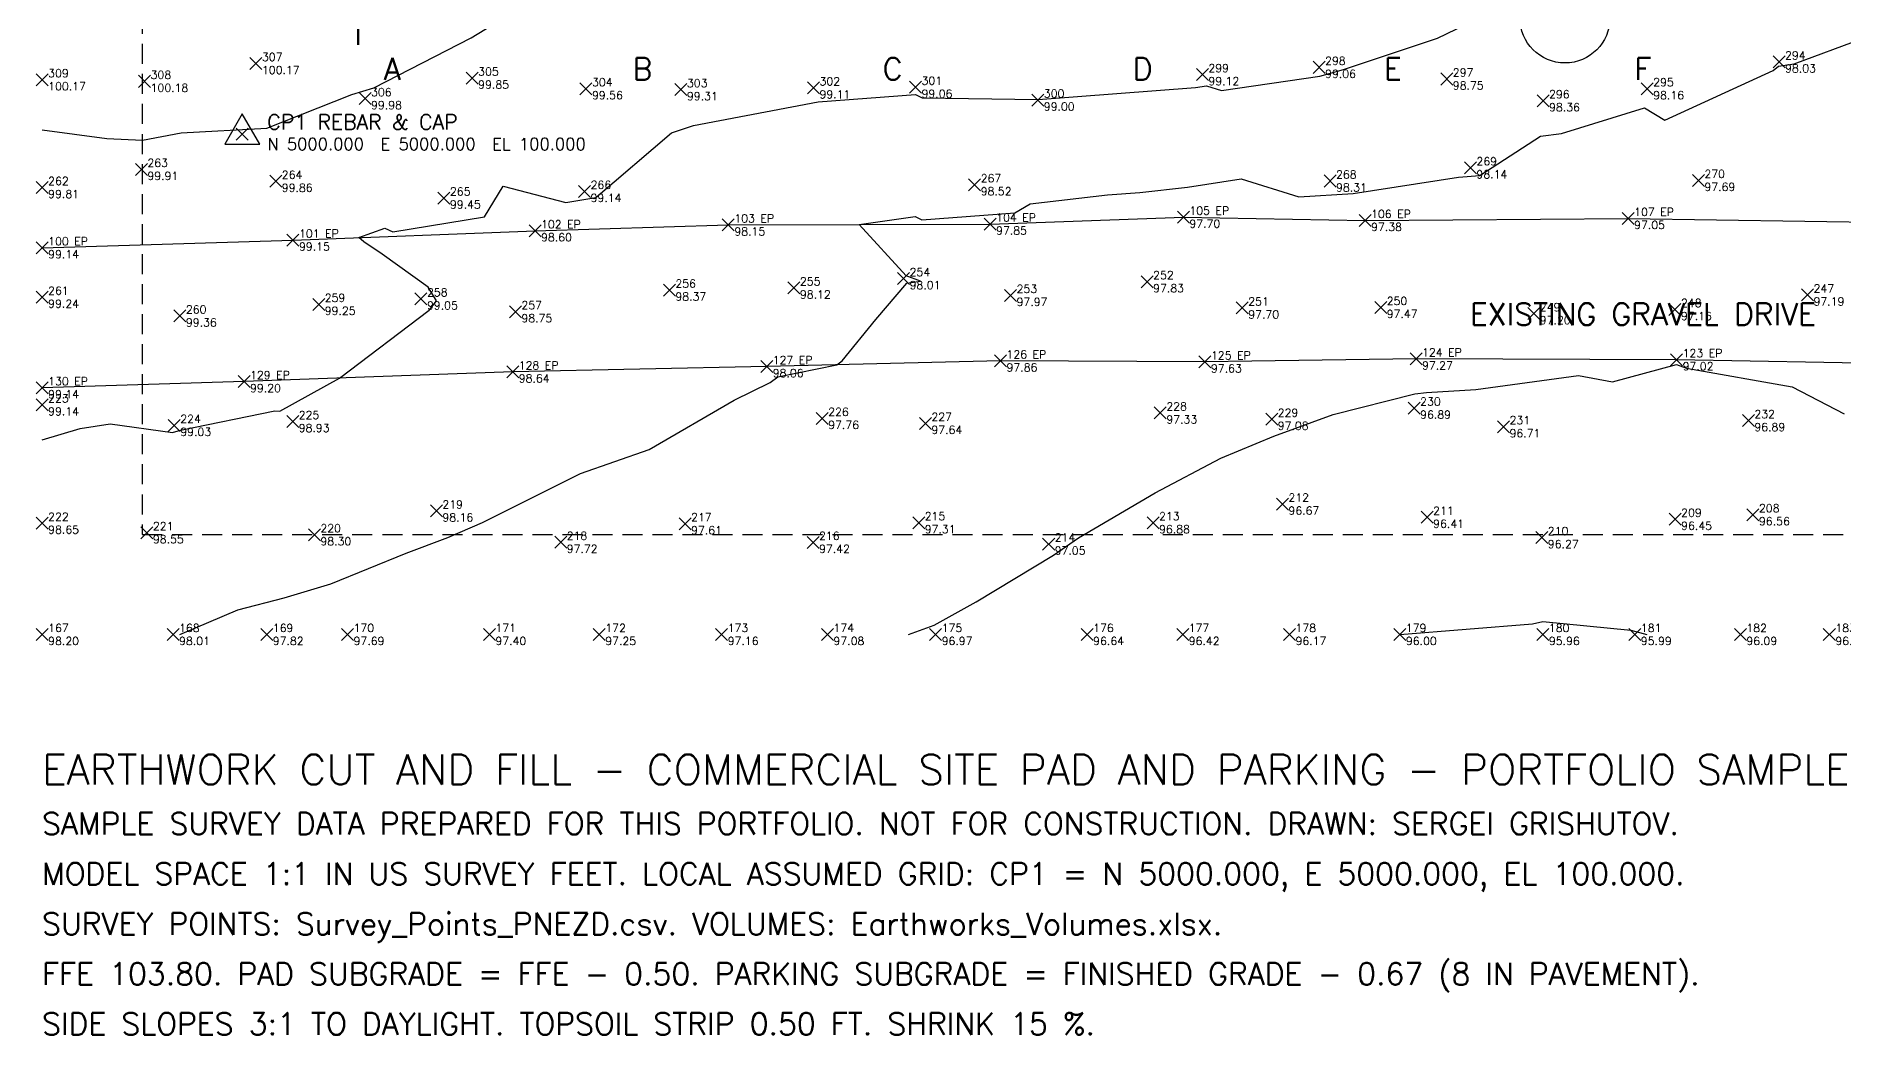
# Model space of a CAD drawing. Extents: x 4979 to 5775, y 4910 to 5221.
# Drawn here: x 4979.4 to 5160.1, y 4910 to 5009.8 of the extents above; entities that cross this region are included whole.
import ezdxf
from ezdxf.enums import TextEntityAlignment as Align

# ---------------------------------------------------------------- set-up
doc = ezdxf.new("R2010")
doc.units = 0
doc.header["$LTSCALE"] = 4
doc.header["$MEASUREMENT"] = 0
doc.header["$PDMODE"] = 3
doc.header["$PDSIZE"] = 0.6
doc.linetypes.add('DASHED', pattern=[0.75, 0.5, -0.25])
for name, color, linetype in [('C-ANNO-TEXT', 7, 'CONTINUOUS'), ('C-VOL-GRID', 8, 'CONTINUOUS'), ('V-BNDY', 7, 'DASHED'), ('V-CTRL', 1, 'CONTINUOUS'), ('V-TOPO-BRKL', 6, 'CONTINUOUS'), ('V-TOPO-MAJR', 8, 'CONTINUOUS'), ('V-TOPO-MINR', 9, 'CONTINUOUS'), ('V-TOPO-PNTS', 7, 'CONTINUOUS'), ('V-TOPO-TREE', 3, 'CONTINUOUS')]:
    doc.layers.add(name, color=color, linetype=linetype)
doc.styles.add('ROMANS', font='romans')

msp = doc.modelspace()

# ---------------------------------------------------------------- linework, layer by layer
at = {"layer": 'V-BNDY'}
msp.add_lwpolyline([(4990, 4960), (5290, 4960), (5290, 5180), (4990, 5180)], close=True, dxfattribs=at)
at = {"layer": 'V-CTRL'}
for p, q in [((5000, 5002), (4998.25, 4999)), ((5001.75, 4999), (5000, 5002)), ((4998.25, 4999), (5001.75, 4999))]:
    msp.add_line(p, q, dxfattribs=at)
msp.add_point((5000, 5000, 100), dxfattribs=at)
at = {"layer": 'V-TOPO-BRKL'}
for points in [[(4980, 4988.635, 99.144), (5005.07, 4989.407, 99.15), (5029.261, 4990.33, 98.6), (5048.581, 4990.912, 98.152), (5074.745, 4991.001, 97.848), (5094.064, 4991.691, 97.7), (5112.224, 4991.36, 97.383), (5138.514, 4991.56, 97.052), (5165.005, 4991.167, 97.129), (5183.478, 4990.809, 97.104), (5206.196, 4989.987, 96.493), (5232.363, 4989.153, 95.607), (5258.246, 4988.333, 95.347), (5284.271, 4987.609, 95.39), (5300, 4987.462, 95.237)], [(5300, 4973.135, 95.219), (5294.297, 4973.274, 95.279), (5275.587, 4974.087, 95.382), (5252.971, 4974.786, 95.365), (5227.358, 4975.404, 95.746), (5207.145, 4976.236, 96.46), (5187.013, 4976.6, 97.037), (5165.436, 4977.022, 97.107), (5143.361, 4977.452, 97.017), (5117.314, 4977.532, 97.273), (5096.217, 4977.233, 97.631), (5075.786, 4977.328, 97.86), (5052.42, 4976.768, 98.06), (5027.035, 4976.232, 98.644), (5000.178, 4975.259, 99.196), (4980, 4974.649, 99.139)]]:
    msp.add_polyline3d(points, dxfattribs=at)
at = {"layer": 'V-TOPO-MAJR', "elevation": 100}
msp.add_lwpolyline([(4980, 5000.4139), (4986.4805, 4999.5678), (4990.0226, 4999.3873), (4993.8826, 5000.1308), (5002.4566, 5000.576), (5010.9456, 5003.9594), (5013.137, 5004.6096), (5022.8679, 5009.6084), (5026.9643, 5012.1112)], dxfattribs=at)
at = {"layer": 'V-TOPO-MINR'}
for points, elevation in [([(4980, 4969.4485), (4983.804, 4970.5859), (4986.781, 4971.046), (4993.0218, 4970.1657), (4993.8205, 4970.4028), (5003.2428, 4972.3294), (5003.7605, 4972.3234), (5009.7142, 4975.6045), (5018.6776, 4982.3916), (5019.4198, 4983.3166), (5018.5664, 4984.6887), (5013.9991, 4987.9791), (5012.1655, 4989.2118), (5011.6675, 4989.6587), (5014.2497, 4990.5779), (5015.0643, 4990.2207), (5024.2074, 4991.7335), (5026.0926, 4994.7913), (5032.3492, 4993.1702), (5035.3315, 4993.6661), (5042.9037, 5000.1045), (5045.1038, 5000.8376), (5057.567, 5003.2036), (5067.2918, 5003.9569), (5067.9445, 5003.6008), (5079.5331, 5003.4493), (5095.2843, 5004.6516), (5096.3884, 5004.7989), (5097.8819, 5004.3345), (5107.7129, 5005.7665), (5110.0641, 5006.4386), (5119.4701, 5009.561), (5131.6262, 5015.4642)], 99), ([(4993.7751, 4950), (4999.5622, 4952.4515), (5004.1952, 4953.6513), (5008.837, 4955.0675), (5016.3653, 4958.115), (5020.546, 4959.6841), (5024.0162, 4961.1794), (5033.8112, 4966.0789), (5040.6557, 4968.4906), (5049.1569, 4973.4192), (5052.7471, 4975.1621), (5053.5284, 4975.731), (5059.4298, 4976.936), (5059.9437, 4977.3548), (5063.3099, 4981.4801), (5066.4094, 4985.11), (5067.7889, 4985.2876), (5066.3579, 4985.8376), (5061.663, 4990.9565), (5067.2709, 4991.7695), (5067.9254, 4991.4124), (5077.217, 4992.1137), (5078.748, 4993.0271), (5086.4815, 4993.9141), (5089.6965, 4994.1645), (5094.4653, 4994.6952), (5099.8504, 4995.5192), (5105.6087, 4993.7287), (5111.0285, 4994.0589), (5121.5618, 4995.6995), (5123.6858, 4995.871), (5129.7468, 4999.7777), (5131.8508, 5000.0557), (5140.1372, 5002.6137), (5142.1713, 5001.3888), (5153.0064, 5006.3324), (5153.5498, 5006.7793), (5155.1023, 5007.0149), (5161.9265, 5009.5502)], 98), ([(5066.5988, 4950), (5069.1621, 4950.9143), (5073.3563, 4953.2437), (5081.0682, 4957.9314), (5083.5957, 4959.6466), (5091.2293, 4964.1652), (5097.8063, 4967.6207), (5103.1095, 4969.8054), (5109.0253, 4971.9833), (5117.1803, 4974.0356), (5118.3749, 4974.1816), (5123.3009, 4974.47), (5133.569, 4975.8727), (5136.9479, 4975.2238), (5143.3566, 4976.9733), (5144.3517, 4976.6113), (5154.9015, 4974.7264), (5160.0905, 4972.0502)], 97), ([(5115.698, 4950), (5128.9393, 4951.0672), (5129.9791, 4951.2844), (5138.7856, 4950.4149), (5140.3891, 4950)], 96)]:
    msp.add_lwpolyline(points, dxfattribs=dict(at, elevation=elevation))
at = {"layer": 'V-TOPO-PNTS'}
for p in [(5001.365, 5007.044, 100.166), (5095.966, 5005.931, 99.122), (5107.627, 5006.661, 99.059), (5153.599, 5007.203, 98.025), (4980, 5005.419, 100.166), (4990.237, 5005.263, 100.177), (5022.978, 5005.587, 99.852), (5034.354, 5004.526, 99.562), (5043.845, 5004.431, 99.307), (5057.096, 5004.612, 99.115), (5067.293, 5004.676, 99.059), (5120.391, 5005.496, 98.75), (5140.418, 5004.526, 98.164), (5012.273, 5003.532, 99.977), (5079.512, 5003.393, 98.997), (5130.013, 5003.324, 98.355), (4989.916, 4996.466, 99.912), (5003.351, 4995.277, 99.864), (5108.718, 4995.305, 98.31), (5122.755, 4996.621, 98.142), (5145.539, 4995.363, 97.685), (4980, 4994.655, 99.809), (5020.155, 4993.605, 99.454), (5034.217, 4994.269, 99.135), (5073.201, 4994.926, 98.524), (5094.064, 4991.691, 97.7), (5138.514, 4991.56, 97.052), (5029.261, 4990.33, 98.6), (5048.581, 4990.912, 98.152), (5074.745, 4991.001, 97.848), (5112.224, 4991.36, 97.383), (4980, 4988.635, 99.144), (5005.07, 4989.407, 99.15), (5042.691, 4984.405, 98.368), (5055.135, 4984.617, 98.121), (5066.101, 4985.553, 98.006), (5090.44, 4985.242, 97.835), (4980, 4983.697, 99.238), (5007.643, 4982.982, 99.25), (5017.862, 4983.528, 99.05), (5076.791, 4983.872, 97.968), (5099.948, 4982.621, 97.703), (5113.783, 4982.668, 97.467), (5143.191, 4982.466, 97.162), (5156.447, 4983.921, 97.195), (4993.767, 4981.819, 99.362), (5027.302, 4982.247, 98.747), (5129.088, 4982.052, 97.203), (5075.786, 4977.328, 97.86), (5096.217, 4977.233, 97.631), (5117.314, 4977.532, 97.273), (5143.361, 4977.452, 97.017), (5000.178, 4975.259, 99.196), (5027.035, 4976.232, 98.644), (5052.42, 4976.768, 98.06), (4980, 4974.649, 99.139), (4980, 4972.94, 99.145), (5057.962, 4971.583, 97.76), (5091.758, 4972.136, 97.329), (5117.126, 4972.614, 96.889), (4993.205, 4970.883, 99.032), (5005.04, 4971.275, 98.93), (5068.275, 4971.092, 97.641), (5102.895, 4971.506, 97.084), (5126.061, 4970.754, 96.712), (5150.529, 4971.369, 96.894), (5103.965, 4963.023, 96.665), (4980, 4961.117, 98.654), (5019.406, 4962.34, 98.164), (5044.261, 4961.062, 97.608), (5067.605, 4961.167, 97.314), (5091.03, 4961.161, 96.876), (5118.428, 4961.713, 96.409), (5143.214, 4961.514, 96.451), (5150.989, 4961.964, 96.561), (4990.469, 4960.168, 98.554), (5007.208, 4959.958, 98.304), (5031.831, 4959.212, 97.722), (5057.045, 4959.203, 97.415), (5080.598, 4959.036, 97.05), (5129.888, 4959.68, 96.268), (4980, 4950, 98.204), (4993.085, 4950, 98.014), (5002.451, 4950, 97.824), (5010.525, 4950, 97.685), (5024.703, 4950, 97.402), (5035.68, 4950, 97.254), (5047.913, 4950, 97.161), (5058.492, 4950, 97.084), (5069.301, 4950, 96.972), (5084.444, 4950, 96.641), (5093.994, 4950, 96.415), (5104.671, 4950, 96.165), (5115.698, 4950, 96), (5129.993, 4950, 95.959), (5139.184, 4950, 95.988), (5149.729, 4950, 96.093), (5158.623, 4950, 96.124)]:
    msp.add_point(p, dxfattribs=at)
at = {"layer": 'V-TOPO-TREE'}
msp.add_circle((5132.2, 5011.6), 4.5, dxfattribs=at)

# ---------------------------------------------------------------- texts
at = {"layer": 'C-ANNO-TEXT', "style": 'ROMANS'}
msp.add_text('EXISTING GRAVEL DRIVE', height=2.2, dxfattribs=at).set_placement((5140, 4982), align=Align.MIDDLE_CENTER)
for s, height, p in [('EARTHWORK CUT AND FILL - COMMERCIAL SITE PAD AND PARKING - PORTFOLIO SAMPLE', 3, (4980, 4935)), ('SAMPLE SURVEY DATA PREPARED FOR THIS PORTFOLIO. NOT FOR CONSTRUCTION. DRAWN: SERGEI GRISHUTOV.', 2.2, (4980, 4930)), ('MODEL SPACE 1:1 IN US SURVEY FEET. LOCAL ASSUMED GRID: CP1 = N 5000.000, E 5000.000, EL 100.000.', 2.2, (4980, 4925)), ('SURVEY POINTS: Survey_Points_PNEZD.csv. VOLUMES: Earthworks_Volumes.xlsx.', 2.2, (4980, 4920)), ('FFE 103.80. PAD SUBGRADE = FFE - 0.50. PARKING SUBGRADE = FINISHED GRADE - 0.67 (8 IN PAVEMENT).', 2.2, (4980, 4915)), ('SIDE SLOPES 3:1 TO DAYLIGHT. TOPSOIL STRIP 0.50 FT. SHRINK 15 %.', 2.2, (4980, 4910))]:
    msp.add_text(s, height=height, dxfattribs=at).set_placement(p)
at = {"layer": 'C-VOL-GRID', "style": 'ROMANS'}
for s, p in [('1', (5011.5, 5010)), ('A', (5015, 5006.5)), ('B', (5040, 5006.5)), ('C', (5065, 5006.5)), ('D', (5090, 5006.5)), ('E', (5115, 5006.5)), ('F', (5140, 5006.5))]:
    msp.add_text(s, height=2.2, dxfattribs=at).set_placement(p, align=Align.MIDDLE_CENTER)
at = {"layer": 'V-CTRL', "style": 'ROMANS'}
for s, height, p in [('CP1 REBAR & CAP', 1.5, (5002.5, 5001.2)), ('N 5000.000  E 5000.000  EL 100.000', 1.2, (5002.5, 4999))]:
    msp.add_text(s, height=height, dxfattribs=at).set_placement(p, align=Align.MIDDLE_LEFT)
at = {"layer": 'V-TOPO-PNTS', "style": 'ROMANS'}
for s, p in [('309', (4980.6, 5005.669)), ('307', (5001.965, 5007.294)), ('100.17', (5001.965, 5005.994)), ('305', (5023.578, 5005.837)), ('299', (5096.566, 5006.181)), ('298', (5108.227, 5006.911)), ('297', (5120.991, 5005.746)), ('294', (5154.199, 5007.453)), ('98.03', (5154.199, 5006.153)), ('100.17', (4980.6, 5004.369)), ('308', (4990.837, 5005.513)), ('100.18', (4990.837, 5004.213)), ('99.85', (5023.578, 5004.537)), ('304', (5034.954, 5004.776)), ('303', (5044.445, 5004.681)), ('302', (5057.696, 5004.862)), ('301', (5067.893, 5004.926)), ('99.12', (5096.566, 5004.881)), ('99.06', (5108.227, 5005.611)), ('98.75', (5120.991, 5004.446)), ('295', (5141.018, 5004.776)), ('306', (5012.873, 5003.782)), ('99.98', (5012.873, 5002.482)), ('99.56', (5034.954, 5003.476)), ('99.31', (5044.445, 5003.381)), ('99.11', (5057.696, 5003.562)), ('99.06', (5067.893, 5003.626)), ('300', (5080.112, 5003.643)), ('99.00', (5080.112, 5002.343)), ('296', (5130.613, 5003.574)), ('98.36', (5130.613, 5002.274)), ('98.16', (5141.018, 5003.476)), ('263', (4990.516, 4996.716)), ('269', (5123.355, 4996.871)), ('262', (4980.6, 4994.905)), ('99.91', (4990.516, 4995.416)), ('264', (5003.951, 4995.527)), ('267', (5073.801, 4995.176)), ('268', (5109.318, 4995.555)), ('98.14', (5123.355, 4995.571)), ('270', (5146.139, 4995.613)), ('99.81', (4980.6, 4993.605)), ('99.86', (5003.951, 4994.227)), ('265', (5020.755, 4993.855)), ('266', (5034.817, 4994.519)), ('99.14', (5034.817, 4993.219)), ('98.52', (5073.801, 4993.876)), ('98.31', (5109.318, 4994.255)), ('97.69', (5146.139, 4994.313)), ('99.45', (5020.755, 4992.555)), ('104 EP', (5075.345, 4991.251)), ('105 EP', (5094.664, 4991.941)), ('106 EP', (5112.824, 4991.61)), ('107 EP', (5139.114, 4991.81)), ('101 EP', (5005.67, 4989.657)), ('102 EP', (5029.861, 4990.58)), ('98.15', (5049.181, 4989.862)), ('103 EP', (5049.181, 4991.162)), ('97.85', (5075.345, 4989.951)), ('97.70', (5094.664, 4990.641)), ('97.38', (5112.824, 4990.31)), ('97.05', (5139.114, 4990.51)), ('100 EP', (4980.6, 4988.885)), ('99.15', (5005.67, 4988.357)), ('98.60', (5029.861, 4989.28)), ('99.14', (4980.6, 4987.585)), ('254', (5066.701, 4985.803)), ('256', (5043.291, 4984.655)), ('255', (5055.735, 4984.867)), ('98.01', (5066.701, 4984.503)), ('253', (5077.391, 4984.122)), ('252', (5091.04, 4985.492)), ('97.83', (5091.04, 4984.192)), ('247', (5157.047, 4984.171)), ('261', (4980.6, 4983.947)), ('99.24', (4980.6, 4982.647)), ('259', (5008.243, 4983.232)), ('258', (5018.462, 4983.778)), ('99.05', (5018.462, 4982.478)), ('257', (5027.902, 4982.497)), ('98.37', (5043.291, 4983.355)), ('98.12', (5055.735, 4983.567)), ('97.97', (5077.391, 4982.822)), ('251', (5100.548, 4982.871)), ('250', (5114.383, 4982.918)), ('249', (5129.688, 4982.302)), ('248', (5143.791, 4982.716)), ('97.19', (5157.047, 4982.871)), ('260', (4994.367, 4982.069)), ('99.36', (4994.367, 4980.769)), ('99.25', (5008.243, 4981.932)), ('98.75', (5027.902, 4981.197)), ('97.70', (5100.548, 4981.571)), ('97.47', (5114.383, 4981.618)), ('97.20', (5129.688, 4981.002)), ('97.16', (5143.791, 4981.416)), ('127 EP', (5053.02, 4977.018)), ('126 EP', (5076.386, 4977.578)), ('125 EP', (5096.817, 4977.483)), ('124 EP', (5117.914, 4977.782)), ('123 EP', (5143.961, 4977.702)), ('129 EP', (5000.778, 4975.509)), ('98.64', (5027.635, 4975.182)), ('128 EP', (5027.635, 4976.482)), ('98.06', (5053.02, 4975.718)), ('97.86', (5076.386, 4976.278)), ('97.63', (5096.817, 4976.183)), ('97.27', (5117.914, 4976.482)), ('97.02', (5143.961, 4976.402)), ('99.14', (4980.6, 4973.599)), ('223', (4980.6, 4973.19)), ('130 EP', (4980.6, 4974.899)), ('99.20', (5000.778, 4974.209)), ('99.14', (4980.6, 4971.89)), ('225', (5005.64, 4971.525)), ('226', (5058.562, 4971.833)), ('227', (5068.875, 4971.342)), ('228', (5092.358, 4972.386)), ('229', (5103.495, 4971.756)), ('230', (5117.726, 4972.864)), ('96.89', (5117.726, 4971.564)), ('232', (5151.129, 4971.619)), ('224', (4993.805, 4971.133)), ('99.03', (4993.805, 4969.833)), ('98.93', (5005.64, 4970.225)), ('97.76', (5058.562, 4970.533)), ('97.64', (5068.875, 4970.042)), ('97.33', (5092.358, 4971.086)), ('97.08', (5103.495, 4970.456)), ('231', (5126.661, 4971.004)), ('96.71', (5126.661, 4969.704)), ('96.89', (5151.129, 4970.319)), ('219', (5020.006, 4962.59)), ('212', (5104.565, 4963.273)), ('222', (4980.6, 4961.367)), ('98.16', (5020.006, 4961.29)), ('217', (5044.861, 4961.312)), ('215', (5068.205, 4961.417)), ('213', (5091.63, 4961.411)), ('96.67', (5104.565, 4961.973)), ('211', (5119.028, 4961.963)), ('96.41', (5119.028, 4960.663)), ('209', (5143.814, 4961.764)), ('208', (5151.589, 4962.214)), ('96.56', (5151.589, 4960.914)), ('98.65', (4980.6, 4960.067)), ('221', (4991.069, 4960.418)), ('98.55', (4991.069, 4959.118)), ('220', (5007.808, 4960.208)), ('98.30', (5007.808, 4958.908)), ('218', (5032.431, 4959.462)), ('97.61', (5044.861, 4960.012)), ('216', (5057.645, 4959.453)), ('97.31', (5068.205, 4960.117)), ('214', (5081.198, 4959.286)), ('96.88', (5091.63, 4960.111)), ('210', (5130.488, 4959.93)), ('96.45', (5143.814, 4960.464)), ('97.72', (5032.431, 4958.162)), ('97.42', (5057.645, 4958.153)), ('97.05', (5081.198, 4957.986)), ('96.27', (5130.488, 4958.63)), ('167', (4980.6, 4950.25)), ('168', (4993.685, 4950.25)), ('169', (5003.051, 4950.25)), ('170', (5011.125, 4950.25)), ('171', (5025.303, 4950.25)), ('172', (5036.28, 4950.25)), ('173', (5048.513, 4950.25)), ('174', (5059.092, 4950.25)), ('175', (5069.901, 4950.25)), ('176', (5085.044, 4950.25)), ('177', (5094.594, 4950.25)), ('178', (5105.271, 4950.25)), ('179', (5116.298, 4950.25)), ('180', (5130.593, 4950.25)), ('181', (5139.784, 4950.25)), ('182', (5150.329, 4950.25)), ('183', (5159.223, 4950.25)), ('98.20', (4980.6, 4948.95)), ('98.01', (4993.685, 4948.95)), ('97.82', (5003.051, 4948.95)), ('97.69', (5011.125, 4948.95)), ('97.40', (5025.303, 4948.95)), ('97.25', (5036.28, 4948.95)), ('97.16', (5048.513, 4948.95)), ('97.08', (5059.092, 4948.95)), ('96.97', (5069.901, 4948.95)), ('96.64', (5085.044, 4948.95)), ('96.42', (5094.594, 4948.95)), ('96.17', (5105.271, 4948.95)), ('96.00', (5116.298, 4948.95)), ('95.96', (5130.593, 4948.95)), ('95.99', (5139.784, 4948.95)), ('96.09', (5150.329, 4948.95)), ('96.12', (5159.223, 4948.95))]:
    msp.add_text(s, height=0.8, dxfattribs=at).set_placement(p)

doc.saveas('drawing.dxf')
